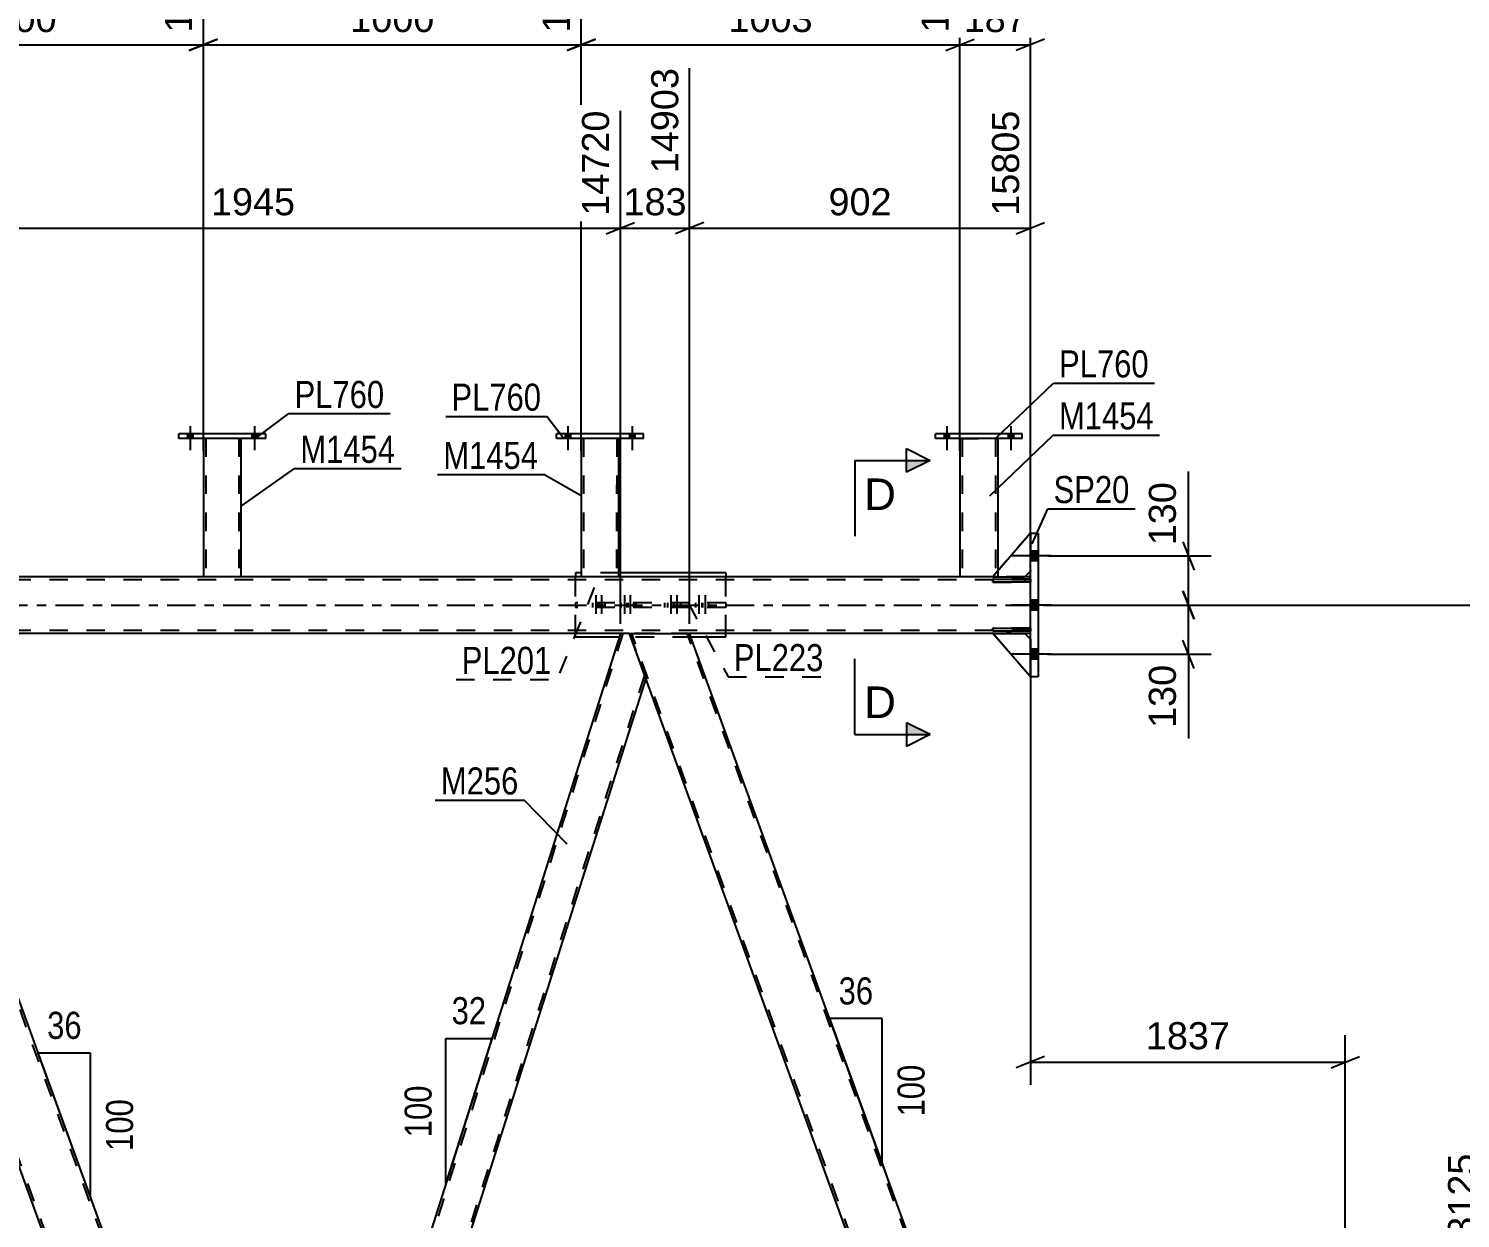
# Model space of a CAD drawing. Header units: millimetres. Extents: x -88 to 753, y -403 to 191.
# Drawn here: x 524.4 to 676, y -64.9 to 61 of the extents above; entities that cross this region are included whole.
import ezdxf

# ---------------------------------------------------------------- set-up
doc = ezdxf.new("R2010")
doc.units = ezdxf.units.MM
doc.linetypes.add('DXK_LINE_DOT2', pattern=[3.9198, 1.9599, -1.9599])
doc.linetypes.add('DXK_LINE_DOT3', pattern=[5.9187, 2.979, -0.9799, 0.9799, -0.9799])
doc.styles.add('Arial', font='arial.ttf', dxfattribs={"height": 0.2})
doc.styles.add('Arial Narrow', font='ARIALN.TTF', dxfattribs={"height": 0.2})

# ---------------------------------------------------------------- blocks, each defined once
blk = doc.blocks.new('Part-317404679-3077 - 2929')
at = {"color": 2, "linetype": 'Continuous'}
for p, q in [((626.43, 2.76), (630.43, 2.76)), ((626.43, 2.44), (626.43, 2.76)), ((630.43, 2.44), (626.43, 2.44)), ((630.43, 2.76), (630.43, 2.44))]:
    blk.add_line(p, q, dxfattribs=at)
at = {"color": 7, "linetype": 'DXK_LINE_DOT2'}
blk.add_line((629.83, 2.44), (629.83, 2.76), dxfattribs=at)
blk = doc.blocks.new('Part-317404679-3038 - 2929')
at = {"color": 7, "linetype": 'DXK_LINE_DOT2'}
for p, q in [((630.43, -2.44), (626.43, -2.44)), ((626.43, -2.44), (626.43, -2.76)), ((626.43, -2.76), (630.43, -2.76)), ((629.83, -2.76), (629.83, -2.44)), ((630.43, -2.76), (630.43, -2.44))]:
    blk.add_line(p, q, dxfattribs=at)
blk = doc.blocks.new('Part-317404679-3076 - 2929')
at = {"color": 2, "linetype": 'Continuous'}
for p, q in [((626.43, -2.44), (630.43, -2.44)), ((626.43, -2.76), (626.43, -2.44)), ((630.43, -2.76), (626.43, -2.76)), ((630.43, -2.44), (630.43, -2.76))]:
    blk.add_line(p, q, dxfattribs=at)
at = {"color": 7, "linetype": 'DXK_LINE_DOT2'}
blk.add_line((629.83, -2.76), (629.83, -2.44), dxfattribs=at)
blk = doc.blocks.new('Part-317404679-3012 - 2929')
at = {"color": 2, "linetype": 'Continuous'}
for p, q in [((626.43, 3), (12.26, 3)), ((630.43, 3), (629.83, 3)), ((587.96, -3), (509.21, -3)), ((626.43, -3), (594.34, -3)), ((630.43, -3), (629.83, -3))]:
    blk.add_line(p, q, dxfattribs=at)
at = {"color": 7, "linetype": 'DXK_LINE_DOT2'}
for p, q in [((630.43, 2.68), (12.26, 2.68)), ((629.83, 3), (626.43, 3)), ((630.43, -3), (630.43, 3)), ((630.43, -2.68), (12.26, -2.68)), ((629.83, -3), (77.15, -3)), ((594.34, -3), (587.96, -3))]:
    blk.add_line(p, q, dxfattribs=at)
at = {"color": 7, "linetype": 'DXK_LINE_DOT3'}
blk.add_line((12.26, 0), (640.43, 0), dxfattribs=at)
blk = doc.blocks.new('Part-317404679-3034 - 2929')
at = {"color": 7, "linetype": 'DXK_LINE_DOT2'}
for p, q in [((626.43, -3), (629.83, -3)), ((630.43, -7.6), (626.43, -3)), ((629.83, -3), (630.43, -3.6)), ((630.43, -3.6), (630.43, -7.6))]:
    blk.add_line(p, q, dxfattribs=at)
blk = doc.blocks.new('Part-317404679-3035 - 2929')
at = {"color": 2, "linetype": 'Continuous'}
for p, q in [((626.43, -3), (629.83, -3)), ((630.43, -7.6), (626.43, -3)), ((629.83, -3), (630.43, -3.6))]:
    blk.add_line(p, q, dxfattribs=at)
at = {"color": 7, "linetype": 'DXK_LINE_DOT2'}
blk.add_line((630.43, -7.6), (630.43, -3.6), dxfattribs=at)
blk = doc.blocks.new('Part-317404679-3036 - 2929')
at = {"color": 7, "linetype": 'DXK_LINE_DOT2'}
for p, q in [((630.43, 7.6), (626.43, 3)), ((630.43, 3.6), (630.43, 7.6)), ((629.83, 3), (630.43, 3.6)), ((626.43, 3), (629.83, 3))]:
    blk.add_line(p, q, dxfattribs=at)
blk = doc.blocks.new('Part-317404679-3037 - 2929')
at = {"color": 2, "linetype": 'Continuous'}
for p, q in [((630.43, 7.6), (626.43, 3)), ((629.83, 3), (630.43, 3.6)), ((626.43, 3), (629.83, 3))]:
    blk.add_line(p, q, dxfattribs=at)
at = {"color": 7, "linetype": 'DXK_LINE_DOT2'}
blk.add_line((630.43, 7.6), (630.43, 3.6), dxfattribs=at)
blk = doc.blocks.new('Bolt-317404679-3090 - 2929')
at = {"linetype": 'Continuous'}
for points in [[(631.23, 4.68), (631.23, 5.72), (630.43, 5.72), (630.43, 4.68)], [(631.23, 4.68), (631.23, 5.72), (630.43, 5.72), (630.43, 4.68)], [(631.23, 4.68), (631.23, 5.72), (630.43, 5.72), (630.43, 4.68)], [(631.23, -0.52), (631.23, 0.52), (630.43, 0.52), (630.43, -0.52)], [(631.23, -0.52), (631.23, 0.52), (630.43, 0.52), (630.43, -0.52)], [(631.23, -5.72), (631.23, -4.68), (630.43, -4.68), (630.43, -5.72)], [(631.23, -5.72), (631.23, -4.68), (630.43, -4.68), (630.43, -5.72)], [(631.23, -5.72), (631.23, -4.68), (630.43, -4.68), (630.43, -5.72)]]:
    blk.add_hatch(color=1, dxfattribs=at).paths.add_polyline_path(points)
at = {"color": 1, "linetype": 'Continuous'}
for p, q in [((632.63, 5.2), (628.43, 5.2)), ((632.63, 5.2), (628.43, 5.2)), ((632.63, 5.2), (628.43, 5.2)), ((631.23, 5.72), (630.43, 5.72)), ((631.23, 5.72), (630.43, 5.72)), ((631.23, 5.72), (630.43, 5.72)), ((631.23, 4.68), (630.43, 4.68)), ((631.23, 4.68), (630.43, 4.68)), ((631.23, 4.68), (630.43, 4.68)), ((632.63, 0), (628.43, 0)), ((632.63, 0), (628.43, 0)), ((631.23, 0.52), (630.43, 0.52)), ((631.23, 0.52), (630.43, 0.52)), ((631.23, -0.52), (630.43, -0.52)), ((631.23, -0.52), (630.43, -0.52)), ((632.63, -5.2), (628.43, -5.2)), ((632.63, -5.2), (628.43, -5.2)), ((632.63, -5.2), (628.43, -5.2)), ((631.23, -4.68), (630.43, -4.68)), ((631.23, -4.68), (630.43, -4.68)), ((631.23, -4.68), (630.43, -4.68)), ((631.23, -5.72), (630.43, -5.72)), ((631.23, -5.72), (630.43, -5.72)), ((631.23, -5.72), (630.43, -5.72))]:
    blk.add_line(p, q, dxfattribs=at)
blk = doc.blocks.new('Part-317404679-3075 - 2929')
at = {"color": 7, "linetype": 'DXK_LINE_DOT2'}
for p, q in [((630.43, 2.76), (626.43, 2.76)), ((626.43, 2.76), (626.43, 2.44)), ((626.43, 2.44), (630.43, 2.44)), ((629.83, 2.76), (629.83, 2.44)), ((630.43, 2.44), (630.43, 2.76))]:
    blk.add_line(p, q, dxfattribs=at)
blk = doc.blocks.new('Part-317404679-3149 - 2929')
at = {"color": 7, "linetype": 'DXK_LINE_DOT2'}
for p, q in [((598.17, 0.24), (582.25, 0.24)), ((582.25, 0.24), (582.25, -0.24)), ((588.66, 0.24), (588.66, -0.24)), ((591.71, -0.24), (591.71, 0.24)), ((598.17, 0.24), (598.17, -0.24)), ((598.17, -0.24), (582.25, -0.24))]:
    blk.add_line(p, q, dxfattribs=at)
blk = doc.blocks.new('Part-317404679-3154 - 2929')
at = {"color": 2, "linetype": 'Continuous'}
for p, q in [((582.25, 3.4), (582.25, 3)), ((582.85, 3.4), (582.25, 3.4)), ((598.17, 3.4), (586.85, 3.4)), ((598.17, 3.4), (598.17, 3)), ((582.25, -3.4), (582.25, -3)), ((598.17, -3.4), (598.17, -3)), ((586.88, -3.4), (582.25, -3.4)), ((598.17, -3.4), (594.49, -3.4))]:
    blk.add_line(p, q, dxfattribs=at)
at = {"color": 7, "linetype": 'DXK_LINE_DOT2'}
for p, q in [((586.85, 3.4), (582.85, 3.4)), ((582.25, -3), (582.25, 3)), ((598.17, -3), (598.17, 3)), ((594.49, -3.4), (586.88, -3.4))]:
    blk.add_line(p, q, dxfattribs=at)
blk = doc.blocks.new('Part-317404679-3368 - 2929')
at = {"color": 2, "linetype": 'Continuous'}
for p, q in [((587.01, -3), (550.78, -117.23)), ((589.69, -7.77), (553.47, -122))]:
    blk.add_line(p, q, dxfattribs=at)
at = {"color": 7, "linetype": 'DXK_LINE_DOT2'}
for p, q in [((587.26, -3), (550.92, -117.6)), ((587.96, -3), (587.01, -3)), ((587.96, -3), (589.69, -7.77)), ((589.56, -7.4), (553.22, -122)), ((552.52, -122), (550.78, -117.23)), ((553.47, -122), (552.52, -122))]:
    blk.add_line(p, q, dxfattribs=at)
blk = doc.blocks.new('Part-317404679-3404 - 2929')
at = {"color": 2, "linetype": 'Continuous'}
for p, q in [((631.27, -122), (587.96, -3)), ((587.96, -3), (594.34, -3)), ((637.65, -122), (594.34, -3)), ((637.61, -122), (631.27, -122)), ((637.65, -122), (637.61, -122))]:
    blk.add_line(p, q, dxfattribs=at)
at = {"color": 7, "linetype": 'DXK_LINE_DOT2'}
for p, q in [((631.52, -122), (588.21, -3)), ((637.4, -122), (594.09, -3))]:
    blk.add_line(p, q, dxfattribs=at)
blk = doc.blocks.new('Part-317404679-3279 - 2929')
at = {"color": 2, "linetype": 'Continuous'}
for p, q in [((546.13, -122), (502.82, -3)), ((502.82, -3), (509.21, -3)), ((552.52, -122), (509.21, -3)), ((552.48, -122), (546.13, -122)), ((552.52, -122), (552.48, -122))]:
    blk.add_line(p, q, dxfattribs=at)
at = {"color": 7, "linetype": 'DXK_LINE_DOT2'}
for p, q in [((546.39, -122), (503.08, -3)), ((552.26, -122), (508.95, -3))]:
    blk.add_line(p, q, dxfattribs=at)
blk = doc.blocks.new('Part-317404679-3394 - 2929')
at = {"color": 2, "linetype": 'Continuous'}
for p, q in [((630.43, -7.6), (630.43, 7.6)), ((630.43, 7.6), (631.23, 7.6)), ((631.23, 7.6), (631.23, -7.6)), ((631.23, -7.6), (630.43, -7.6))]:
    blk.add_line(p, q, dxfattribs=at)
blk = doc.blocks.new('Bolt-317404679-3436 - 2929')
at = {"color": 1, "linetype": 'DXK_LINE_DOT2'}
for p, q in [((584.06, 0.24), (584.06, -0.24)), ((584.42, 1.04), (584.42, -1.96)), ((584.66, 0.24), (584.66, -0.24)), ((584.78, 0.24), (584.78, -0.24)), ((585.02, 1.04), (585.02, -1.96)), ((585.38, 0.24), (585.38, -0.24)), ((587.07, 0.24), (587.07, -0.24)), ((587.43, 1.04), (587.43, -1.96)), ((587.68, 0.24), (587.68, -0.24)), ((587.79, 0.24), (587.79, -0.24)), ((588.04, 1.04), (588.04, -1.96)), ((588.4, 0.24), (588.4, -0.24))]:
    blk.add_line(p, q, dxfattribs=at)
blk = doc.blocks.new('Bolt-317404679-3437 - 2929')
at = {"linetype": 'Continuous'}
for points in [[(541.18, 17.64), (541.74, 17.64), (541.74, 18.12), (541.18, 18.12)], [(541.18, 17.64), (541.74, 17.64), (541.74, 18.12), (541.18, 18.12)], [(547.98, 17.64), (548.54, 17.64), (548.54, 18.12), (547.98, 18.12)], [(547.98, 17.64), (548.54, 17.64), (548.54, 18.12), (547.98, 18.12)]]:
    blk.add_hatch(color=1, dxfattribs=at).paths.add_polyline_path(points)
at = {"color": 1, "linetype": 'Continuous'}
for p, q in [((541.46, 18.92), (541.46, 16.4)), ((541.46, 18.92), (541.46, 16.4)), ((548.26, 18.92), (548.26, 16.4)), ((548.26, 18.92), (548.26, 16.4)), ((541.18, 18.12), (541.18, 17.64)), ((541.18, 18.12), (541.18, 17.64)), ((541.74, 18.12), (541.74, 17.64)), ((541.74, 18.12), (541.74, 17.64)), ((547.98, 18.12), (547.98, 17.64)), ((547.98, 18.12), (547.98, 17.64)), ((548.54, 18.12), (548.54, 17.64)), ((548.54, 18.12), (548.54, 17.64))]:
    blk.add_line(p, q, dxfattribs=at)
blk = doc.blocks.new('Bolt-317404679-3438 - 2929')
at = {"color": 1, "linetype": 'DXK_LINE_DOT2'}
for p, q in [((591.99, 0.24), (591.99, -0.24)), ((592.35, 1.04), (592.35, -1.96)), ((592.64, 0.24), (592.64, -0.24)), ((592.71, 0.24), (592.71, -0.24)), ((593, 1.04), (593, -1.96)), ((593.36, 0.24), (593.36, -0.24)), ((594.97, 0.24), (594.97, -0.24)), ((595.33, 1.04), (595.33, -1.96)), ((595.62, 0.24), (595.62, -0.24)), ((595.69, 0.24), (595.69, -0.24)), ((595.98, 1.04), (595.98, -1.96)), ((596.34, 0.24), (596.34, -0.24))]:
    blk.add_line(p, q, dxfattribs=at)
blk = doc.blocks.new('Bolt-317404679-3439 - 2929')
at = {"linetype": 'Continuous'}
for points in [[(581.18, 17.64), (581.74, 17.64), (581.74, 18.12), (581.18, 18.12)], [(581.18, 17.64), (581.74, 17.64), (581.74, 18.12), (581.18, 18.12)], [(587.98, 17.64), (588.54, 17.64), (588.54, 18.12), (587.98, 18.12)], [(587.98, 17.64), (588.54, 17.64), (588.54, 18.12), (587.98, 18.12)]]:
    blk.add_hatch(color=1, dxfattribs=at).paths.add_polyline_path(points)
at = {"color": 1, "linetype": 'Continuous'}
for p, q in [((581.46, 18.92), (581.46, 16.4)), ((581.46, 18.92), (581.46, 16.4)), ((588.26, 18.92), (588.26, 16.4)), ((588.26, 18.92), (588.26, 16.4)), ((581.18, 18.12), (581.18, 17.64)), ((581.18, 18.12), (581.18, 17.64)), ((581.74, 18.12), (581.74, 17.64)), ((581.74, 18.12), (581.74, 17.64)), ((587.98, 18.12), (587.98, 17.64)), ((587.98, 18.12), (587.98, 17.64)), ((588.54, 18.12), (588.54, 17.64)), ((588.54, 18.12), (588.54, 17.64))]:
    blk.add_line(p, q, dxfattribs=at)
blk = doc.blocks.new('Bolt-317404679-3441 - 2929')
at = {"linetype": 'Continuous'}
for points in [[(621.28, 17.64), (621.84, 17.64), (621.84, 18.12), (621.28, 18.12)], [(621.28, 17.64), (621.84, 17.64), (621.84, 18.12), (621.28, 18.12)], [(628.08, 17.64), (628.64, 17.64), (628.64, 18.12), (628.08, 18.12)], [(628.08, 17.64), (628.64, 17.64), (628.64, 18.12), (628.08, 18.12)]]:
    blk.add_hatch(color=1, dxfattribs=at).paths.add_polyline_path(points)
at = {"color": 1, "linetype": 'Continuous'}
for p, q in [((621.56, 18.92), (621.56, 16.4)), ((621.56, 18.92), (621.56, 16.4)), ((628.36, 18.92), (628.36, 16.4)), ((628.36, 18.92), (628.36, 16.4)), ((621.28, 18.12), (621.28, 17.64)), ((621.28, 18.12), (621.28, 17.64)), ((621.84, 18.12), (621.84, 17.64)), ((621.84, 18.12), (621.84, 17.64)), ((628.08, 18.12), (628.08, 17.64)), ((628.08, 18.12), (628.08, 17.64)), ((628.64, 18.12), (628.64, 17.64)), ((628.64, 18.12), (628.64, 17.64))]:
    blk.add_line(p, q, dxfattribs=at)
blk = doc.blocks.new('Part-317404679-3446 - 2929')
at = {"color": 2, "linetype": 'Continuous'}
for p, q in [((620.36, 17.64), (620.36, 18.12)), ((629.56, 18.12), (620.36, 18.12)), ((629.56, 17.64), (620.36, 17.64)), ((629.56, 17.64), (629.56, 18.12))]:
    blk.add_line(p, q, dxfattribs=at)
blk = doc.blocks.new('Part-317404679-3451 - 2929')
at = {"color": 2, "linetype": 'Continuous'}
for p, q in [((622.96, 17.64), (622.96, 3)), ((626.96, 17.64), (626.96, 3.61))]:
    blk.add_line(p, q, dxfattribs=at)
at = {"color": 7, "linetype": 'DXK_LINE_DOT2'}
for p, q in [((622.96, 17.64), (626.96, 17.64)), ((623.2, 17.64), (623.2, 3)), ((626.72, 17.64), (626.72, 3)), ((626.96, 3.61), (626.96, 3)), ((626.96, 3), (622.96, 3))]:
    blk.add_line(p, q, dxfattribs=at)
blk = doc.blocks.new('Part-317404679-3456 - 2929')
at = {"color": 2, "linetype": 'Continuous'}
for p, q in [((580.26, 17.64), (580.26, 18.12)), ((589.46, 18.12), (580.26, 18.12)), ((589.46, 17.64), (580.26, 17.64)), ((589.46, 17.64), (589.46, 18.12))]:
    blk.add_line(p, q, dxfattribs=at)
blk = doc.blocks.new('Part-317404679-3461 - 2929')
at = {"color": 2, "linetype": 'Continuous'}
for p, q in [((582.86, 17.64), (582.85, 3)), ((586.85, 3), (586.86, 17.64))]:
    blk.add_line(p, q, dxfattribs=at)
at = {"color": 7, "linetype": 'DXK_LINE_DOT2'}
for p, q in [((586.86, 17.64), (582.86, 17.64)), ((583.1, 17.64), (583.09, 3)), ((586.62, 17.64), (586.61, 3)), ((586.85, 3), (582.85, 3)), ((586.85, 3), (586.85, 3)), ((586.85, 3), (586.85, 3))]:
    blk.add_line(p, q, dxfattribs=at)
blk = doc.blocks.new('Part-317404679-3466 - 2929')
at = {"color": 2, "linetype": 'Continuous'}
for p, q in [((540.26, 17.64), (540.26, 18.12)), ((549.46, 18.12), (540.26, 18.12)), ((549.46, 17.64), (540.26, 17.64)), ((549.46, 17.64), (549.46, 18.12))]:
    blk.add_line(p, q, dxfattribs=at)
blk = doc.blocks.new('Part-317404679-3505 - 2929')
at = {"color": 2, "linetype": 'Continuous'}
for p, q in [((542.86, 17.64), (542.86, 3)), ((546.86, 3), (546.86, 17.64))]:
    blk.add_line(p, q, dxfattribs=at)
at = {"color": 7, "linetype": 'DXK_LINE_DOT2'}
for p, q in [((546.86, 17.64), (542.86, 17.64)), ((543.1, 17.64), (543.1, 3)), ((546.62, 17.64), (546.62, 3)), ((546.86, 3), (542.86, 3)), ((546.86, 3), (546.86, 3)), ((546.86, 3), (546.86, 3))]:
    blk.add_line(p, q, dxfattribs=at)
blk = doc.blocks.new('StraightDimension-317404679-4359 - 2929')
at = {"color": 7, "linetype": 'Continuous'}
for p, q in [((630.43, -4), (630.43, -50.75)), ((663.76, -121), (663.76, -45.5)), ((631.93, -47.75), (628.93, -48.95)), ((630.43, -48.35), (663.76, -48.35)), ((662.26, -48.95), (665.26, -47.75))]:
    blk.add_line(p, q, dxfattribs=at)
at = {"color": 0}
blk.add_wipeout([(652.14, -47.6), (652.14, -43.4), (642.05, -43.4), (642.05, -47.6)], dxfattribs=at)
at = {"color": 3, "style": 'Arial'}
blk.add_text('1837', height=2.865, dxfattribs=at).set_placement((642.65, -47))
blk = doc.blocks.new('StraightDimension-317404679-4297 - 2929')
at = {"color": 7, "linetype": 'Continuous'}
for p, q in [((632.23, 0), (649.58, 0)), ((646.58, 1.5), (647.78, -1.5)), ((647.18, -5.2), (647.18, 0)), ((647.78, -6.7), (646.58, -3.7)), ((632.23, -5.2), (649.58, -5.2))]:
    blk.add_line(p, q, dxfattribs=at)
at = {"color": 0}
blk.add_wipeout([(646.43, -5.73), (642.23, -5.73), (642.23, -13.6), (646.43, -13.6)], dxfattribs=at)
at = {"color": 7, "linetype": 'Continuous'}
blk.add_line((647.18, -5.2), (647.18, -14.12), dxfattribs=at)
blk.add_line((647.18, -5.2), (647.18, -14.12), dxfattribs=at)
at = {"color": 3, "style": 'Arial'}
blk.add_text('130', height=2.865, rotation=90.0002, dxfattribs=at).set_placement((645.83, -13))
blk = doc.blocks.new('StraightDimension-317404679-3543 - 2929')
at = {"color": 7, "linetype": 'Continuous'}
for p, q in [((582.86, 16.33), (582.86, 71.71)), ((622.96, 16.33), (622.96, 71.71)), ((584.36, 59.89), (581.36, 58.69)), ((582.86, 59.29), (622.96, 59.29)), ((621.46, 58.69), (624.46, 59.89))]:
    blk.add_line(p, q, dxfattribs=at)
at = {"color": 0, "linetype": 'Continuous'}
blk.add_wipeout([(622.36, 72.31), (618.16, 72.31), (618.16, 59.99), (622.36, 59.99)], dxfattribs=at)
at = {"color": 0}
blk.add_wipeout([(607.96, 60.04), (607.96, 64.24), (597.86, 64.24), (597.86, 60.04)], dxfattribs=at)
at = {"color": 3, "linetype": 'Continuous', "style": 'Arial'}
blk.add_text('15619', height=2.865, rotation=90.0002, dxfattribs=at).set_placement((621.76, 60.59))
at = {"color": 3, "style": 'Arial'}
blk.add_text('1003', height=2.865, dxfattribs=at).set_placement((598.46, 60.64))
blk = doc.blocks.new('StraightDimension-317404679-3545 - 2929')
at = {"color": 7, "linetype": 'Continuous'}
for p, q in [((502.86, 15.44), (502.86, 71.71)), ((542.86, 16.33), (542.86, 71.71)), ((504.36, 59.89), (501.36, 58.69)), ((502.86, 59.29), (542.86, 59.29)), ((541.36, 58.69), (544.36, 59.89))]:
    blk.add_line(p, q, dxfattribs=at)
at = {"color": 0, "linetype": 'Continuous'}
blk.add_wipeout([(542.26, 72.31), (538.06, 72.31), (538.06, 59.99), (542.26, 59.99)], dxfattribs=at)
at = {"color": 0}
blk.add_wipeout([(527.91, 60.04), (527.91, 64.24), (517.81, 64.24), (517.81, 60.04)], dxfattribs=at)
at = {"color": 3, "linetype": 'Continuous', "style": 'Arial'}
blk.add_text('13616', height=2.865, rotation=90.0002, dxfattribs=at).set_placement((541.66, 60.59))
at = {"color": 3, "style": 'Arial'}
blk.add_text('1000', height=2.865, dxfattribs=at).set_placement((518.41, 60.64))
blk = doc.blocks.new('AngleDimension-317404679-15030 - 2929')
at = {"color": 7, "linetype": 'Continuous'}
for p, q in [((568.52, -45.85), (573.42, -45.85)), ((568.52, -61.29), (573.42, -45.85)), ((568.52, -61.29), (568.52, -45.85)), ((569.94, -56.82), (573.42, -45.85))]:
    blk.add_line(p, q, dxfattribs=at)
at = {"color": 0}
for points in [[(573.4, -44.95), (573.4, -40.75), (568.54, -40.75), (568.54, -44.95)], [(567.62, -50.23), (563.42, -50.23), (563.42, -56.91), (567.62, -56.91)]]:
    blk.add_wipeout(points, dxfattribs=at)
at = {"color": 3, "style": 'Arial Narrow'}
blk.add_text('32', height=2.863, dxfattribs=at).set_placement((569.14, -44.35))
blk.add_text('100', height=2.863, rotation=90.0002, dxfattribs=at).set_placement((567.02, -56.31))
blk = doc.blocks.new('AngleDimension-317404679-15044 - 2929')
at = {"color": 7, "linetype": 'Continuous'}
for p, q in [((614.72, -43.76), (609.18, -43.76)), ((614.72, -58.98), (609.18, -43.76)), ((614.72, -58.98), (614.72, -43.76)), ((615.23, -60.39), (614.72, -58.98))]:
    blk.add_line(p, q, dxfattribs=at)
at = {"color": 0}
for points in [[(614.37, -42.86), (614.37, -38.66), (609.52, -38.66), (609.52, -42.86)], [(619.82, -48.03), (615.62, -48.03), (615.62, -54.71), (619.82, -54.71)]]:
    blk.add_wipeout(points, dxfattribs=at)
at = {"color": 3, "style": 'Arial Narrow'}
blk.add_text('36', height=2.863, dxfattribs=at).set_placement((610.12, -42.26))
blk.add_text('100', height=2.863, rotation=90.0002, dxfattribs=at).set_placement((619.22, -54.11))
blk = doc.blocks.new('StraightDimension-317404679-9089 - 2929')
at = {"color": 7, "linetype": 'Continuous'}
for p, q in [((594.34, -2), (594.34, 56.82)), ((587.01, -2), (587.01, 52.32)), ((585.51, 39.3), (588.51, 40.5)), ((587.01, 39.9), (594.34, 39.9)), ((595.84, 40.5), (592.84, 39.3))]:
    blk.add_line(p, q, dxfattribs=at)
at = {"color": 0}
blk.add_wipeout([(594.61, 40.65), (594.61, 44.85), (586.74, 44.85), (586.74, 40.65)], dxfattribs=at)
at = {"color": 3, "style": 'Arial'}
blk.add_text('183', height=2.865, dxfattribs=at).set_placement((587.34, 41.25))
at = {"color": 0, "linetype": 'Continuous'}
blk.add_wipeout([(593.74, 57.42), (589.54, 57.42), (589.54, 45.1), (593.74, 45.1)], dxfattribs=at)
at = {"color": 3, "linetype": 'Continuous', "style": 'Arial'}
blk.add_text('14903', height=2.865, rotation=90.0002, dxfattribs=at).set_placement((593.14, 45.7))
blk = doc.blocks.new('StraightDimension-317404679-9088 - 2929')
at = {"color": 7, "linetype": 'Continuous'}
for p, q in [((594.34, -2), (594.34, 56.82)), ((630.43, 4), (630.43, 52.32)), ((595.84, 40.5), (592.84, 39.3)), ((594.34, 39.9), (630.43, 39.9)), ((628.93, 39.3), (631.93, 40.5))]:
    blk.add_line(p, q, dxfattribs=at)
at = {"color": 0, "linetype": 'Continuous'}
blk.add_wipeout([(629.83, 52.92), (625.63, 52.92), (625.63, 40.6), (629.83, 40.6)], dxfattribs=at)
at = {"color": 0}
blk.add_wipeout([(616.32, 40.65), (616.32, 44.85), (608.45, 44.85), (608.45, 40.65)], dxfattribs=at)
at = {"color": 3, "linetype": 'Continuous', "style": 'Arial'}
blk.add_text('15805', height=2.865, rotation=90.0002, dxfattribs=at).set_placement((629.23, 41.2))
at = {"color": 3, "style": 'Arial'}
blk.add_text('902', height=2.865, dxfattribs=at).set_placement((609.05, 41.25))
blk = doc.blocks.new('StraightDimension-317404679-3542 - 2929')
at = {"color": 7, "linetype": 'Continuous'}
for p, q in [((630.43, 4), (630.43, 76.21)), ((622.96, 16.33), (622.96, 71.71)), ((621.46, 58.69), (624.46, 59.89)), ((622.96, 59.29), (630.43, 59.29)), ((631.93, 59.89), (628.93, 58.69))]:
    blk.add_line(p, q, dxfattribs=at)
at = {"color": 0}
blk.add_wipeout([(630.63, 60.04), (630.63, 64.24), (622.76, 64.24), (622.76, 60.04)], dxfattribs=at)
at = {"color": 3, "style": 'Arial'}
blk.add_text('187', height=2.865, dxfattribs=at).set_placement((623.36, 60.64))
at = {"color": 0, "linetype": 'Continuous'}
blk.add_wipeout([(629.83, 76.81), (625.63, 76.81), (625.63, 64.49), (629.83, 64.49)], dxfattribs=at)
at = {"color": 3, "linetype": 'Continuous', "style": 'Arial'}
blk.add_text('15805', height=2.865, rotation=90.0002, dxfattribs=at).set_placement((629.23, 65.09))
blk = doc.blocks.new('StraightDimension-317404679-3544 - 2929')
at = {"color": 7, "linetype": 'Continuous'}
for p, q in [((542.86, 16.33), (542.86, 71.71)), ((582.86, 16.33), (582.86, 71.71)), ((544.36, 59.89), (541.36, 58.69)), ((542.86, 59.29), (582.86, 59.29)), ((581.36, 58.69), (584.36, 59.89))]:
    blk.add_line(p, q, dxfattribs=at)
at = {"color": 0, "linetype": 'Continuous'}
blk.add_wipeout([(582.26, 72.31), (578.06, 72.31), (578.06, 59.99), (582.26, 59.99)], dxfattribs=at)
at = {"color": 0}
blk.add_wipeout([(567.91, 60.04), (567.91, 64.24), (557.81, 64.24), (557.81, 60.04)], dxfattribs=at)
at = {"color": 3, "linetype": 'Continuous', "style": 'Arial'}
blk.add_text('14616', height=2.865, rotation=90.0002, dxfattribs=at).set_placement((581.66, 60.59))
at = {"color": 3, "style": 'Arial'}
blk.add_text('1000', height=2.865, dxfattribs=at).set_placement((558.41, 60.64))
blk = doc.blocks.new('StraightDimension-317404679-4305 - 2929')
at = {"color": 7, "linetype": 'Continuous'}
for p, q in [((646.58, 6.7), (647.78, 3.7)), ((632.23, 5.2), (649.58, 5.2)), ((647.18, 0), (647.18, 5.2)), ((632.23, 0), (649.58, 0)), ((647.78, -1.5), (646.58, 1.5))]:
    blk.add_line(p, q, dxfattribs=at)
at = {"color": 0}
blk.add_wipeout([(646.43, 13.6), (642.23, 13.6), (642.23, 5.72), (646.43, 5.72)], dxfattribs=at)
at = {"color": 7, "linetype": 'Continuous'}
blk.add_line((647.18, 5.2), (647.18, 14.12), dxfattribs=at)
blk.add_line((647.18, 5.2), (647.18, 14.12), dxfattribs=at)
at = {"color": 3, "style": 'Arial'}
blk.add_text('130', height=2.865, rotation=90.0002, dxfattribs=at).set_placement((645.83, 6.33))
blk = doc.blocks.new('StraightDimension-317404679-3766 - 2929')
at = {"color": 7, "linetype": 'Continuous'}
for p, q in [((632.23, 0), (681.26, 0)), ((679.46, -1.5), (678.26, 1.5)), ((678.86, -125), (678.86, 0)), ((678.26, -123.5), (679.46, -126.5)), ((665.56, -125), (681.26, -125))]:
    blk.add_line(p, q, dxfattribs=at)
at = {"color": 0}
blk.add_wipeout([(678.11, -57.45), (673.91, -57.45), (673.91, -67.55), (678.11, -67.55)], dxfattribs=at)
at = {"color": 3, "style": 'Arial'}
blk.add_text('3125', height=2.865, rotation=90.0002, dxfattribs=at).set_placement((677.51, -66.95))
blk = doc.blocks.new('StraightDimension-317404679-9090 - 2929')
at = {"color": 7, "linetype": 'Continuous'}
for p, q in [((509.21, -2), (509.21, 56.82)), ((587.01, -2), (587.01, 52.32)), ((510.71, 40.5), (507.71, 39.3)), ((509.21, 39.9), (587.01, 39.9)), ((585.51, 39.3), (588.51, 40.5))]:
    blk.add_line(p, q, dxfattribs=at)
at = {"color": 0, "linetype": 'Continuous'}
blk.add_wipeout([(586.41, 52.92), (582.21, 52.92), (582.21, 40.6), (586.41, 40.6)], dxfattribs=at)
at = {"color": 0}
blk.add_wipeout([(553.15, 40.65), (553.15, 44.85), (543.06, 44.85), (543.06, 40.65)], dxfattribs=at)
at = {"color": 3, "linetype": 'Continuous', "style": 'Arial'}
blk.add_text('14720', height=2.865, rotation=90.0002, dxfattribs=at).set_placement((585.81, 41.2))
at = {"color": 3, "style": 'Arial'}
blk.add_text('1945', height=2.865, dxfattribs=at).set_placement((543.66, 41.25))
blk = doc.blocks.new('AngleDimension-317404679-15016 - 2929')
at = {"color": 7, "linetype": 'Continuous'}
for p, q in [((530.52, -61.56), (525.37, -47.4)), ((530.91, -47.4), (525.37, -47.4)), ((530.91, -62.63), (525.37, -47.4)), ((530.91, -62.63), (530.91, -47.4))]:
    blk.add_line(p, q, dxfattribs=at)
at = {"color": 0}
for points in [[(530.57, -46.5), (530.57, -42.3), (525.71, -42.3), (525.71, -46.5)], [(536.01, -51.67), (531.81, -51.67), (531.81, -58.36), (536.01, -58.36)]]:
    blk.add_wipeout(points, dxfattribs=at)
at = {"color": 3, "style": 'Arial Narrow'}
blk.add_text('36', height=2.863, dxfattribs=at).set_placement((526.31, -45.9))
blk.add_text('100', height=2.863, rotation=90.0002, dxfattribs=at).set_placement((535.41, -57.76))
blk = doc.blocks.new('Mark-317404679-3390 - 2929')
at = {"color": 0}
blk.add_wipeout([(640.92, 10.8), (640.92, 13.8), (632.88, 13.8), (632.88, 10.8)], dxfattribs=at)
blk.add_wipeout([(640.92, 10.8), (640.92, 13.8), (632.88, 13.8), (632.88, 10.8)], dxfattribs=at)
at = {"color": 30, "linetype": 'Continuous'}
for p, q in [((630.6, 6.49), (632.28, 10.2)), ((632.28, 10.2), (641.52, 10.2))]:
    blk.add_line(p, q, dxfattribs=at)
at = {"color": 3, "style": 'Arial Narrow'}
blk.add_text('SP20', height=2.863, dxfattribs=at).set_placement((632.88, 10.8))
blk = doc.blocks.new('Mark-317404679-3145 - 2929')
at = {"color": 0}
blk.add_wipeout([(608.52, -6.99), (608.52, -3.99), (599.02, -3.99), (599.02, -6.99)], dxfattribs=at)
blk.add_wipeout([(608.52, -6.99), (608.52, -3.99), (599.02, -3.99), (599.02, -6.99)], dxfattribs=at)
at = {"color": 30, "linetype": 'DXK_LINE_DOT2'}
for p, q in [((594.19, 0.24), (598.42, -7.59)), ((598.42, -7.59), (609.12, -7.59))]:
    blk.add_line(p, q, dxfattribs=at)
at = {"color": 3, "style": 'Arial Narrow'}
blk.add_text('PL223', height=2.863, dxfattribs=at).set_placement((599.02, -6.99))
blk = doc.blocks.new('Mark-317404679-3501 - 2929')
at = {"color": 0}
blk.add_wipeout([(563.18, 15.05), (563.18, 18.05), (553.12, 18.05), (553.12, 15.05)], dxfattribs=at)
blk.add_wipeout([(563.18, 15.05), (563.18, 18.05), (553.12, 18.05), (553.12, 15.05)], dxfattribs=at)
at = {"color": 30, "linetype": 'Continuous'}
for p, q in [((546.86, 10.47), (552.52, 14.45)), ((552.52, 14.45), (563.78, 14.45))]:
    blk.add_line(p, q, dxfattribs=at)
at = {"color": 3, "style": 'Arial Narrow'}
blk.add_text('M1454', height=2.863, dxfattribs=at).set_placement((553.12, 15.05))
blk = doc.blocks.new('SectionMark-317404679-4840 - 2929')
at = {"linetype": 'Continuous'}
for points in [[(617.32, 14.06), (617.32, 15.31), (619.82, 15.31)], [(617.32, -13.7), (617.32, -12.45), (619.82, -13.7)]]:
    blk.add_hatch(color=6, dxfattribs=at).paths.add_polyline_path(points)
at = {"color": 6, "linetype": 'Continuous'}
for p, q in [((611.82, 15.31), (611.82, 7.31)), ((611.82, 15.31), (619.82, 15.31)), ((617.32, 14.06), (617.32, 16.56)), ((617.32, 16.56), (619.82, 15.31)), ((619.82, 15.31), (617.32, 14.06)), ((611.82, -13.7), (611.82, -5.7)), ((619.82, -13.7), (617.32, -12.45)), ((617.32, -12.45), (617.32, -14.95)), ((611.82, -13.7), (619.82, -13.7)), ((619.82, -13.7), (617.32, -14.95))]:
    blk.add_line(p, q, dxfattribs=at)
at = {"color": 0, "linetype": 'Continuous'}
for points in [[(616.19, 10.06), (616.19, 13.56), (612.82, 13.56), (612.82, 10.06)], [(616.19, -11.95), (616.19, -8.45), (612.82, -8.45), (612.82, -11.95)]]:
    blk.add_wipeout(points, dxfattribs=at)
at = {"color": 3, "linetype": 'Continuous', "style": 'Arial'}
for p in [(612.82, 10.06), (612.82, -11.95)]:
    blk.add_text('D', height=3.34, dxfattribs=at).set_placement(p)
blk = doc.blocks.new('Mark-317404679-3457 - 2929')
at = {"color": 0}
blk.add_wipeout([(578.31, 14.41), (578.31, 17.41), (568.26, 17.41), (568.26, 14.41)], dxfattribs=at)
blk.add_wipeout([(578.31, 14.41), (578.31, 17.41), (568.26, 17.41), (568.26, 14.41)], dxfattribs=at)
at = {"color": 30, "linetype": 'Continuous'}
for p in [(567.66, 13.81), (582.86, 11.56)]:
    blk.add_line(p, (578.91, 13.81), dxfattribs=at)
at = {"color": 3, "style": 'Arial Narrow'}
blk.add_text('M1454', height=2.863, dxfattribs=at).set_placement((568.26, 14.41))
blk = doc.blocks.new('Mark-317404679-3150 - 2929')
at = {"color": 0}
blk.add_wipeout([(579.71, -7.28), (579.71, -4.28), (570.21, -4.28), (570.21, -7.28)], dxfattribs=at)
blk.add_wipeout([(579.71, -7.28), (579.71, -4.28), (570.21, -4.28), (570.21, -7.28)], dxfattribs=at)
at = {"color": 30, "linetype": 'DXK_LINE_DOT2'}
for p in [(584.25, 1.87), (569.61, -7.88)]:
    blk.add_line(p, (580.31, -7.88), dxfattribs=at)
at = {"color": 3, "style": 'Arial Narrow'}
blk.add_text('PL201', height=2.863, dxfattribs=at).set_placement((570.21, -7.28))
blk = doc.blocks.new('Mark-317404679-3364 - 2929')
at = {"color": 0}
blk.add_wipeout([(576.22, -20.04), (576.22, -17.04), (568, -17.04), (568, -20.04)], dxfattribs=at)
blk.add_wipeout([(576.22, -20.04), (576.22, -17.04), (568, -17.04), (568, -20.04)], dxfattribs=at)
at = {"color": 30, "linetype": 'Continuous'}
for p in [(567.4, -20.64), (581.37, -25.29)]:
    blk.add_line(p, (576.82, -20.64), dxfattribs=at)
at = {"color": 3, "style": 'Arial Narrow'}
blk.add_text('M256', height=2.863, dxfattribs=at).set_placement((568, -20.04))
blk = doc.blocks.new('Mark-317404679-3442 - 2929')
at = {"color": 0}
blk.add_wipeout([(642.97, 24.09), (642.97, 27.09), (633.46, 27.09), (633.46, 24.09)], dxfattribs=at)
blk.add_wipeout([(642.97, 24.09), (642.97, 27.09), (633.46, 27.09), (633.46, 24.09)], dxfattribs=at)
at = {"color": 30, "linetype": 'Continuous'}
for p, q in [((626.73, 17.64), (632.86, 23.49)), ((632.86, 23.49), (643.57, 23.49))]:
    blk.add_line(p, q, dxfattribs=at)
at = {"color": 3, "style": 'Arial Narrow'}
blk.add_text('PL760', height=2.863, dxfattribs=at).set_placement((633.46, 24.09))
blk = doc.blocks.new('Mark-317404679-3447 - 2929')
at = {"color": 0}
blk.add_wipeout([(643.5, 18.59), (643.5, 21.59), (633.45, 21.59), (633.45, 18.59)], dxfattribs=at)
blk.add_wipeout([(643.5, 18.59), (643.5, 21.59), (633.45, 21.59), (633.45, 18.59)], dxfattribs=at)
at = {"color": 30, "linetype": 'Continuous'}
for p, q in [((626.14, 11.58), (632.85, 17.99)), ((632.85, 17.99), (644.1, 17.99))]:
    blk.add_line(p, q, dxfattribs=at)
at = {"color": 3, "style": 'Arial Narrow'}
blk.add_text('M1454', height=2.863, dxfattribs=at).set_placement((633.45, 18.59))
blk = doc.blocks.new('Mark-317404679-3452 - 2929')
at = {"color": 0}
blk.add_wipeout([(578.62, 20.57), (578.62, 23.57), (569.12, 23.57), (569.12, 20.57)], dxfattribs=at)
blk.add_wipeout([(578.62, 20.57), (578.62, 23.57), (569.12, 23.57), (569.12, 20.57)], dxfattribs=at)
at = {"color": 30, "linetype": 'Continuous'}
for p in [(568.52, 19.97), (580.95, 17.71)]:
    blk.add_line(p, (579.22, 19.97), dxfattribs=at)
at = {"color": 3, "style": 'Arial Narrow'}
blk.add_text('PL760', height=2.863, dxfattribs=at).set_placement((569.12, 20.57))
blk = doc.blocks.new('Mark-317404679-3462 - 2929')
at = {"color": 0}
blk.add_wipeout([(562.02, 20.86), (562.02, 23.86), (552.51, 23.86), (552.51, 20.86)], dxfattribs=at)
blk.add_wipeout([(562.02, 20.86), (562.02, 23.86), (552.51, 23.86), (552.51, 20.86)], dxfattribs=at)
at = {"color": 30, "linetype": 'Continuous'}
for p, q in [((548.38, 17.64), (551.91, 20.26)), ((551.91, 20.26), (562.62, 20.26))]:
    blk.add_line(p, q, dxfattribs=at)
at = {"color": 3, "style": 'Arial Narrow'}
blk.add_text('PL760', height=2.863, dxfattribs=at).set_placement((552.51, 20.86))

msp = doc.modelspace()

# ---------------------------------------------------------------- block references
for name in ['Bolt-317404679-3437 - 2929', 'Bolt-317404679-3439 - 2929', 'Bolt-317404679-3441 - 2929', 'Part-317404679-3466 - 2929', 'Part-317404679-3505 - 2929', 'Part-317404679-3456 - 2929', 'Part-317404679-3461 - 2929', 'Part-317404679-3446 - 2929', 'Part-317404679-3451 - 2929', 'Part-317404679-3036 - 2929', 'Part-317404679-3037 - 2929', 'Part-317404679-3394 - 2929', 'Bolt-317404679-3090 - 2929', 'Part-317404679-3154 - 2929', 'Part-317404679-3012 - 2929', 'Part-317404679-3077 - 2929', 'Part-317404679-3075 - 2929', 'Part-317404679-3149 - 2929', 'Bolt-317404679-3436 - 2929', 'Bolt-317404679-3438 - 2929', 'Part-317404679-3279 - 2929', 'Part-317404679-3368 - 2929', 'Part-317404679-3404 - 2929', 'Part-317404679-3038 - 2929', 'Part-317404679-3076 - 2929', 'Part-317404679-3034 - 2929', 'Part-317404679-3035 - 2929']:
    msp.add_blockref(name, (0, 0))

# ---------------------------------------------------------------- next in the draw order: block references
for name in ['StraightDimension-317404679-3545 - 2929', 'StraightDimension-317404679-3543 - 2929', 'StraightDimension-317404679-4359 - 2929', 'Mark-317404679-3364 - 2929', 'AngleDimension-317404679-15044 - 2929', 'AngleDimension-317404679-15030 - 2929', 'AngleDimension-317404679-15016 - 2929']:
    msp.add_blockref(name, (0, 0))

# ---------------------------------------------------------------- next in the draw order: block references
for name in ['StraightDimension-317404679-3544 - 2929', 'StraightDimension-317404679-9089 - 2929', 'StraightDimension-317404679-4297 - 2929']:
    msp.add_blockref(name, (0, 0))

# ---------------------------------------------------------------- next in the draw order: block references
for name in ['StraightDimension-317404679-9090 - 2929', 'StraightDimension-317404679-9088 - 2929']:
    msp.add_blockref(name, (0, 0))

# ---------------------------------------------------------------- next in the draw order: block references
for name in ['StraightDimension-317404679-3542 - 2929', 'Mark-317404679-3501 - 2929', 'Mark-317404679-3457 - 2929', 'SectionMark-317404679-4840 - 2929', 'Mark-317404679-3150 - 2929', 'Mark-317404679-3145 - 2929']:
    msp.add_blockref(name, (0, 0))

# ---------------------------------------------------------------- next in the draw order: block references
for name in ['Mark-317404679-3442 - 2929', 'Mark-317404679-3462 - 2929', 'Mark-317404679-3452 - 2929', 'StraightDimension-317404679-4305 - 2929']:
    msp.add_blockref(name, (0, 0))

# ---------------------------------------------------------------- next in the draw order: block references
for name in ['Mark-317404679-3390 - 2929', 'StraightDimension-317404679-3766 - 2929']:
    msp.add_blockref(name, (0, 0))

# ---------------------------------------------------------------- next in the draw order: block references
msp.add_blockref('Mark-317404679-3447 - 2929', (0, 0))

doc.saveas('drawing.dxf')
